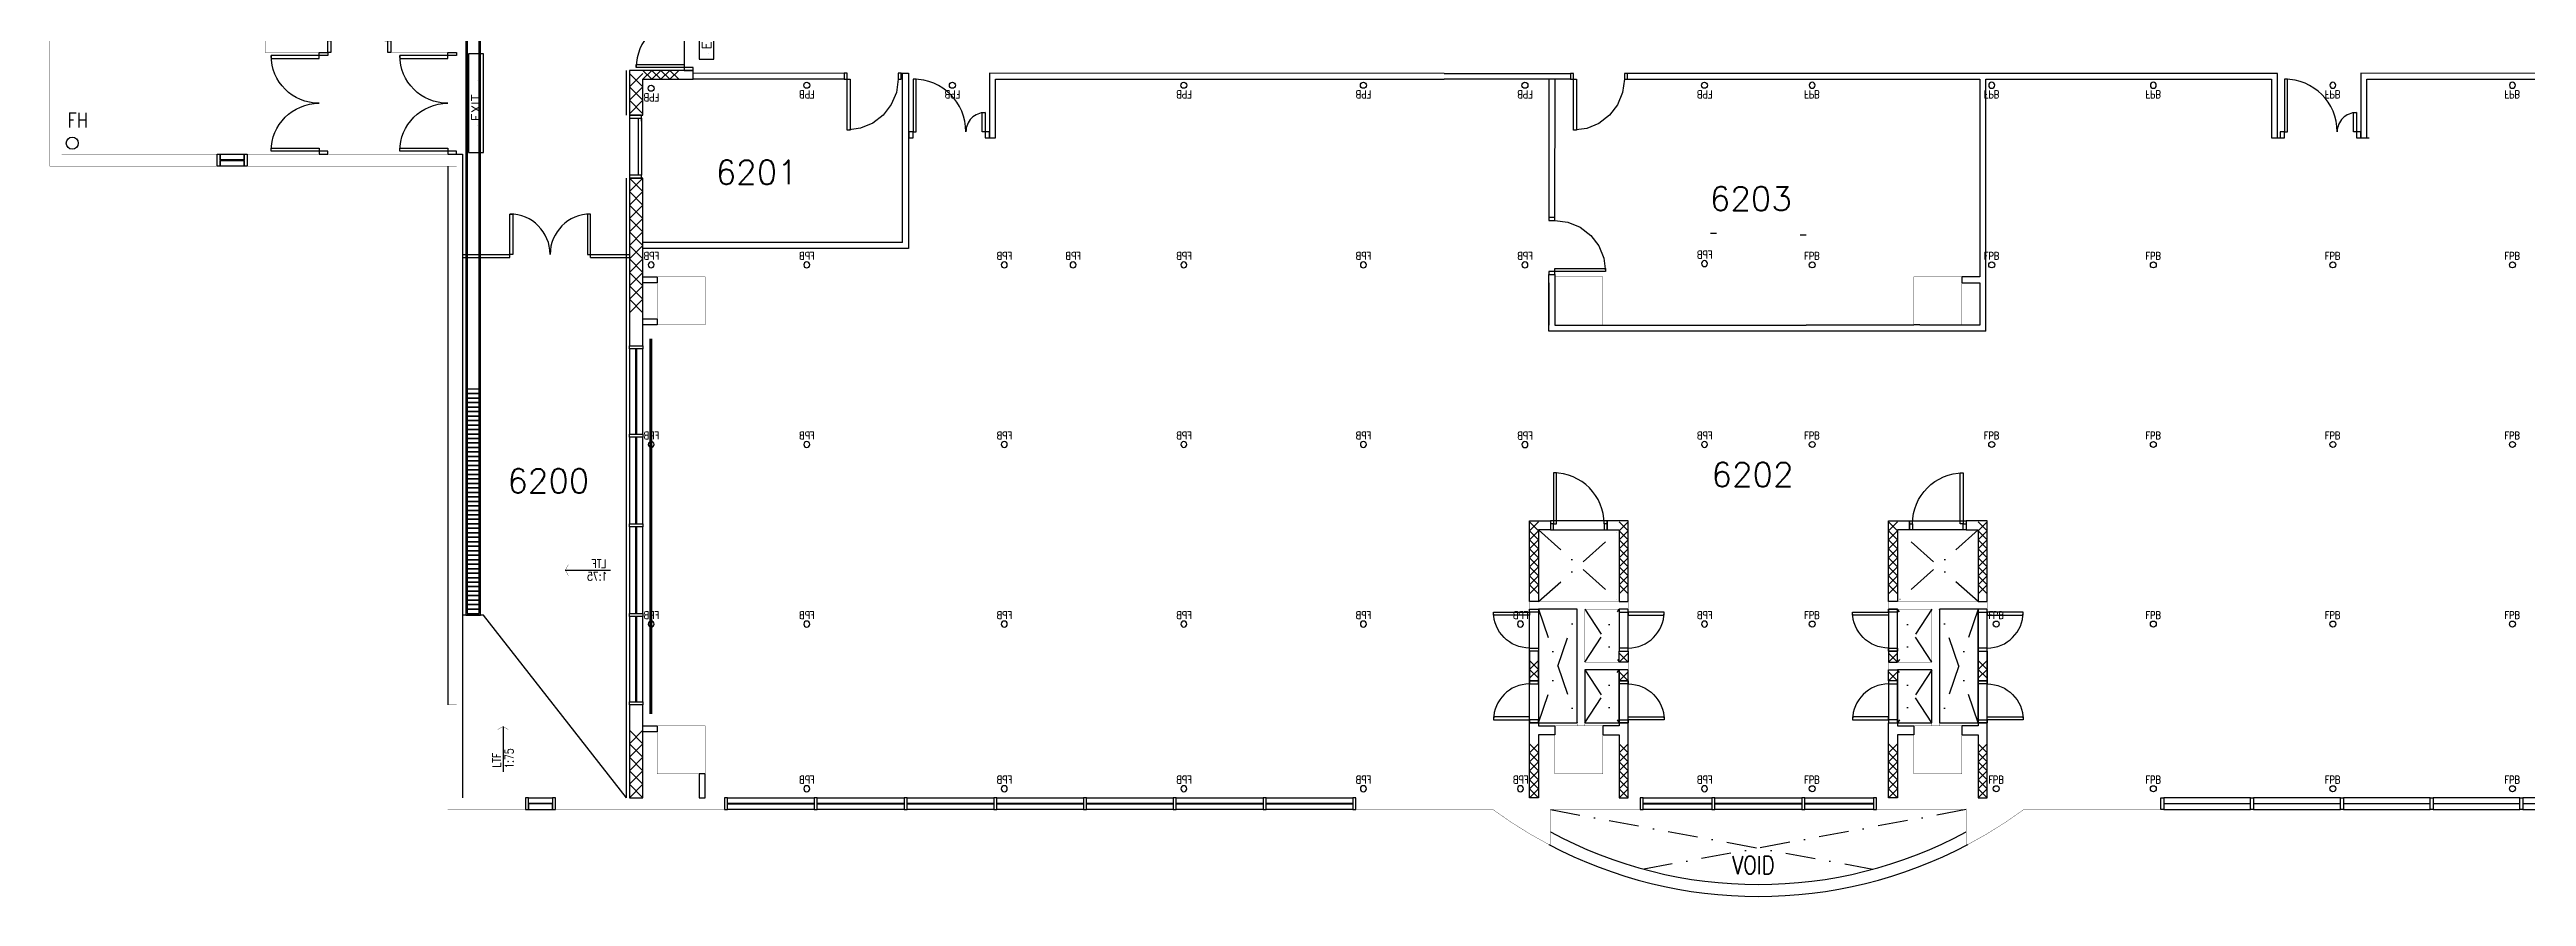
# Model space of a CAD drawing. Header units: millimetres. Extents: x -68474 to 336700, y -113450 to 53663.
# Drawn here: x 79448 to 120835, y -113450 to -99302 of the extents above; entities that cross this region are included whole.
import ezdxf

# ---------------------------------------------------------------- set-up
doc = ezdxf.new("R2010")
doc.units = ezdxf.units.MM
doc.header["$LTSCALE"] = 1000
doc.linetypes.add('s5147a$0$DASHDOT', pattern=[1, 0.5, -0.25, 0, -0.25])
doc.linetypes.add('s5147a$0$DOT', pattern=[0.25, 0, -0.25])
for name, color, linetype in [('S3148a$0$6', 7, 'Continuous'), ('s5147a$0$11', 7, 'Continuous'), ('s5147a$0$17', 12, 'Continuous'), ('s5147a$0$20', 7, 'Continuous'), ('s5147a$0$22', 7, 'Continuous'), ('s5147a$0$23', 7, 'Continuous'), ('s5147a$0$25', 7, 'Continuous'), ('s5147a$0$30', 7, 'Continuous'), ('s5147a$0$39', 7, 'Continuous'), ('s5147a$0$41', 7, 'Continuous'), ('s5147a$0$43', 7, 'Continuous'), ('s5147a$0$45', 7, 'Continuous'), ('s5147a$0$48', 7, 'Continuous'), ('s5147a$0$56', 7, 'Continuous'), ('s5147a$0$6', 7, 'Continuous'), ('s5147a$0$HT1', 1, 'Continuous'), ('s5147a$0$ROOM-NO', 4, 'Continuous'), ('s5147a$0$WALL', 3, 'Continuous')]:
    doc.layers.add(name, color=color, linetype=linetype)
doc.styles.add('s5147a$0$STANDARD', font='romans.shx', dxfattribs={"width": 0.75})

# ---------------------------------------------------------------- blocks, each defined once
blk = doc.blocks.new('s5147a$0$D1050A')
at = {"layer": 's5147a$0$30', "color": 4, "linetype": 'Continuous'}
blk.add_lwpolyline([(0.05, 0.2), (0.05, 1.15), (0.1, 1.15), (0.1, 0.2), (0, 0.2), (0, 0), (0.05, 0), (0.05, 0.2)], dxfattribs=at)
blk.add_lwpolyline([(1, 0), (1.05, 0), (1.05, 0.2), (1, 0.2)], close=True, dxfattribs=at)
blk.add_arc((0.05, 0.2), 0.95, 0, 90, dxfattribs=at)
blk = doc.blocks.new('s5147a$0$D1700B')
at = {"layer": 's5147a$0$30', "color": 4, "linetype": 'Continuous'}
for points in [[(0, 0), (0.05, 0), (0.05, 0.95), (0.1, 0.95), (0.1, 0.15), (0, 0.15), (0, 0)], [(1.7, 0), (1.65, 0), (1.65, 0.95), (1.6, 0.95), (1.6, 0.15), (1.7, 0.15), (1.7, 0)]]:
    blk.add_lwpolyline(points, dxfattribs=at)
for centre, start, end in [((0.05, 0.15), 0, 90), ((1.650003, 0.15), 90, 180)]:
    blk.add_arc(centre, 0.800001, start, end, dxfattribs=at)
blk = doc.blocks.new('s5147a$0$CHAT15')
at = {"layer": 's5147a$0$22', "color": 14, "linetype": 'Continuous'}
for points in [[(0, 0), (0.15, 0.15), (0.3, 0), (0.45, 0.15), (0.6, 0), (0.75, 0.15)], [(0, 0.15), (0.15, 0), (0.3, 0.15), (0.45, 0), (0.6, 0.15), (0.75, 0)]]:
    blk.add_lwpolyline(points, dxfattribs=at)
blk = doc.blocks.new('s5147a$0$LTF75')
at = {"layer": 's5147a$0$45', "color": 4, "linetype": 'Continuous'}
blk.add_line((0.7586, 0), (0, 0), dxfattribs=at)
at = {"layer": 's5147a$0$45', "color": 4, "linetype": 'Continuous', "const_width": 0.005}
blk.add_lwpolyline([(0.7059, 0.0912), (0.7586, 0), (0.7059, -0.0914)], dxfattribs=at)
at = {"layer": 's5147a$0$45', "color": 4, "linetype": 'Continuous', "style": 's5147a$0$STANDARD', "width": 0.800142}
for s, p in [('LTF', (0.0735, 0.036)), ('1:75', (0.0556, -0.1735))]:
    blk.add_text(s, height=0.1406, dxfattribs=at).set_placement(p)
blk = doc.blocks.new('s5147a$0$H600')
at = {"layer": 's5147a$0$22', "color": 14, "linetype": 'Continuous'}
for points in [[(0, 0), (0.15, 0.15), (0.3, 0), (0.45, 0.15), (0.6, 0)], [(0, 0.15), (0.15, 0), (0.3, 0.15), (0.45, 0), (0.6, 0.15)]]:
    blk.add_lwpolyline(points, dxfattribs=at)
blk = doc.blocks.new('s5147a$0$D1300')
at = {"layer": 's5147a$0$30', "color": 4, "linetype": 'Continuous'}
for points in [[(-0.15, 1.25), (-0.55, 1.25), (-0.55, 1.2), (-0.15, 1.2)], [(-0.15, 1.25), (0, 1.25), (0, 1.3), (-0.15, 1.3)], [(-0.15, 0.05), (-0.95, 0.05), (-0.95, 0.1), (-0.15, 0.1)], [(-0.15, 0), (0, 0), (0, 0.05), (-0.15, 0.05)]]:
    blk.add_lwpolyline(points, close=True, dxfattribs=at)
for centre, radius, start, end in [((-0.15, 1.250002), 0.400001, 180, 270), ((-0.15, 0.05), 0.800001, 90, 180)]:
    blk.add_arc(centre, radius, start, end, dxfattribs=at)
blk = doc.blocks.new('s5147a$0$LTF75U')
at = {"layer": 's5147a$0$45', "color": 4, "linetype": 'Continuous'}
blk.add_line((0, 0.7586), (0, 0), dxfattribs=at)
at = {"layer": 's5147a$0$45', "color": 4, "linetype": 'Continuous', "const_width": 0.005}
blk.add_lwpolyline([(-0.0912, 0.7059), (0, 0.7586), (0.0914, 0.7059)], dxfattribs=at)
at = {"layer": 's5147a$0$45', "color": 4, "linetype": 'Continuous', "style": 's5147a$0$STANDARD', "width": 0.800142}
for s, p in [('LTF', (-0.036, 0.0735)), ('1:75', (0.1735, 0.0556))]:
    blk.add_text(s, height=0.1406, rotation=90, dxfattribs=at).set_placement(p)
blk = doc.blocks.new('s5147a$0$D950A')
at = {"layer": 's5147a$0$41', "color": 8, "linetype": 'Continuous'}
for points in [[(0.05, 0.1), (0.1, 0.1), (0.1, 0.95), (0.05, 0.95)], [(0.05, 0.1), (0, 0.1), (0, 0), (0.05, 0)], [(0.95, 0.1), (0.9, 0.1), (0.9, 0), (0.95, 0)]]:
    blk.add_lwpolyline(points, close=True, dxfattribs=at)
blk.add_arc((0.05, 0.1), 0.85, 0, 90, dxfattribs=at)
blk = doc.blocks.new('s5147a$0$H900')
at = {"layer": 's5147a$0$22', "color": 14, "linetype": 'Continuous'}
for points in [[(0, 0), (0.15, 0.15), (0.3, 0), (0.45, 0.15), (0.6, 0), (0.75, 0.15), (0.9, 0)], [(0, 0.15), (0.15, 0), (0.3, 0.15), (0.45, 0), (0.6, 0.15), (0.75, 0), (0.9, 0.15)]]:
    blk.add_lwpolyline(points, dxfattribs=at)
blk = doc.blocks.new('s5147a$0$H1200')
at = {"layer": 's5147a$0$22', "color": 14, "linetype": 'Continuous'}
for points in [[(0, 0), (0.15, 0.15), (0.3, 0), (0.45, 0.15), (0.6, 0), (0.75, 0.15), (0.9, 0), (1.05, 0.15), (1.2, 0)], [(0, 0.15), (0.15, 0), (0.3, 0.15), (0.45, 0), (0.6, 0.15), (0.75, 0), (0.9, 0.15), (1.05, 0), (1.2, 0.15)]]:
    blk.add_lwpolyline(points, dxfattribs=at)
blk = doc.blocks.new('s5147a$0$D700B')
at = {"layer": 's5147a$0$30', "color": 14, "linetype": 'Continuous'}
for points in [[(0.05, 0.15), (0.1, 0.15), (0.1, 0.75), (0.05, 0.75)], [(0, 0), (0.05, 0), (0.05, 0.15), (0, 0.15)], [(0.65, 0), (0.7, 0), (0.7, 0.15), (0.65, 0.15)]]:
    blk.add_lwpolyline(points, close=True, dxfattribs=at)
blk.add_arc((0.05, 0.15), 0.6, 0, 90, dxfattribs=at)
blk = doc.blocks.new('s5147a$0$H300')
at = {"layer": 's5147a$0$22', "color": 1, "linetype": 'Continuous'}
for points in [[(0, 0), (0.15, 0.15), (0.3, 0)], [(0, 0.15), (0.15, 0), (0.3, 0.15)]]:
    blk.add_lwpolyline(points, dxfattribs=at)
blk = doc.blocks.new('s5147a$0$H150')
at = {"layer": 's5147a$0$22', "color": 1, "linetype": 'Continuous'}
for p, q in [((0, 0), (0.15, 0.15)), ((0, 0.15), (0.15, 0))]:
    blk.add_line(p, q, dxfattribs=at)
blk = doc.blocks.new('s5147a$0$FPB')
at = {"layer": 's5147a$0$45', "color": 15, "linetype": 'Continuous'}
blk.add_circle((0, 0), 0.05, dxfattribs=at)
at = {"layer": 's5147a$0$45', "color": 15, "linetype": 'Continuous', "style": 's5147a$0$STANDARD', "width": 0.8}
blk.add_text('FPB', height=0.125, dxfattribs=at).set_placement((-0.1323, 0.0875))
blk = doc.blocks.new('s5147a$0$EXIT1')
at = {"layer": 's5147a$0$39', "color": 1, "linetype": 'Continuous'}
blk.add_lwpolyline([(-0.4625, -0.25), (0.4625, -0.25), (0.4625, 0), (-0.4625, 0)], close=True, dxfattribs=at)
at = {"layer": 's5147a$0$39', "color": 1, "linetype": 's5147a$0$DOT'}
for centre in [(-0.375001, -0.125), (0.375001, -0.125)]:
    blk.add_circle(centre, 0.025, dxfattribs=at)
at = {"layer": 's5147a$0$39', "color": 1, "linetype": 'Continuous', "style": 's5147a$0$STANDARD', "width": 1.1}
blk.add_text('EXIT', height=0.15, dxfattribs=at).set_placement((-0.3001, -0.2))
blk = doc.blocks.new('s5147a$0$EXIT')
at = {"layer": 's5147a$0$39', "color": 1, "linetype": 'Continuous'}
blk.add_lwpolyline([(-0.825, -0.25), (0.825, -0.25), (0.825, 0), (-0.825, 0)], close=True, dxfattribs=at)
at = {"layer": 's5147a$0$39', "color": 1, "linetype": 's5147a$0$DOT'}
for centre in [(-0.375001, -0.125), (0.375001, -0.125)]:
    blk.add_circle(centre, 0.025, dxfattribs=at)
at = {"layer": 's5147a$0$39', "color": 1, "linetype": 'Continuous', "style": 's5147a$0$STANDARD', "width": 1.1}
blk.add_text('EXIT', height=0.15, dxfattribs=at).set_placement((-0.3001, -0.2))
blk = doc.blocks.new('s5147a$0$D27')
at = {"layer": 's5147a$0$41', "color": 14, "linetype": 'Continuous'}
blk.add_lwpolyline([(0.9, 0.1), (0.95, 0.1), (0.95, 0), (0.9, 0), (0.9, 0.1), (0.871, 0.32), (0.7861, 0.525), (0.651, 0.701), (0.475, 0.8361), (0.27, 0.921), (0.05, 0.95), (0.05, 0), (0, 0), (0, 0.1), (0.1, 0.1), (0.1, 0.95), (0.05, 0.95)], dxfattribs=at)
blk = doc.blocks.new('s5147a$0$D37')
at = {"layer": 's5147a$0$41', "color": 14, "linetype": 'Continuous'}
for points in [[(0.073, 0.1), (0.123, 0.1), (0.123, 0.98), (0.073, 0.98)], [(1.273, 0.1), (1.223, 0.1), (1.223, 0.42), (1.273, 0.42)], [(0, 0), (0.073, 0), (0.073, 0.1), (0, 0.1)], [(1.273, 0), (1.346, 0), (1.346, 0.1), (1.273, 0.1)]]:
    blk.add_lwpolyline(points, close=True, dxfattribs=at)
for centre, radius, start, end in [((0.073, 0.1), 0.880001, 0, 90), ((1.273002, 0.1), 0.320001, 90, 180)]:
    blk.add_arc(centre, radius, start, end, dxfattribs=at)

msp = doc.modelspace()

# ---------------------------------------------------------------- linework, layer by layer
at = {"layer": 'S3148a$0$6', "color": 14}
for p, q in [((92726.9, -99697.4), (90200, -99700)), ((93676.9, -99697.4), (93799.9, -99697.4)), ((102748, -99700), (104861.7, -99700)), ((104497.3, -104008.7), (104497.3, -103057.7)), ((104597.6, -103057.7), (104597.6, -103908.7))]:
    msp.add_line(p, q, dxfattribs=at)
at = {"layer": 's5147a$0$11', "color": 3, "linetype": 'Continuous', "const_width": 5}
for points in [[(83050, -95550), (83050, -99350), (84100, -99350), (84100, -99150)], [(82250, -101250), (82250, -101050), (79650, -101050), (79650, -96650), (79450, -96650), (79450, -101250), (82250, -101250)], [(85150, -97150), (85150, -99350), (86250, -99350), (86250, -99150)], [(82750, -101250), (86250, -101250), (86250, -101050), (82750, -101050), (82750, -101250)]]:
    msp.add_lwpolyline(points, dxfattribs=at)
at = {"layer": 's5147a$0$17', "color": 14, "linetype": 'Continuous'}
for p, q in [((90200, -99800), (90200, -99700)), ((95152.7, -99699.7), (95152.2, -100775.5)), ((102748, -99700), (95152.7, -99699.7)), ((116675, -99700), (105811.7, -99700)), ((116676.5, -100775.5), (116675, -99700)), ((118065.6, -99699.7), (118065, -100775.5)), ((92726.9, -99797.4), (90200, -99797.4)), ((95252.2, -100775.5), (95252.2, -99798.4)), ((95252.2, -99800), (96700, -99800)), ((96700, -99800), (102748, -99800)), ((104857.8, -99800), (102748, -99800)), ((104501.2, -99800), (104497.6, -102107.7)), ((104597.5, -99800), (104593.9, -102107.7)), ((105811.7, -99800), (111700, -99800)), ((111700, -99800), (111700, -103099.9)), ((111800.2, -104008.7), (111800.2, -99800)), ((111800.2, -99800), (116577, -99800)), ((116577, -99800), (116576.5, -100775.5)), ((118165, -100775.5), (118165, -99798.4)), ((95152.2, -100775.5), (95252.2, -100775.5)), ((116576.5, -100775.5), (116719, -100775.5)), ((118065, -100775.5), (118207.6, -100775.5)), ((107300, -102378), (107200, -102378)), ((108700, -102400), (108800, -102400)), ((104497.3, -103199.9), (104497.3, -103908.8)), ((111700, -103099.9), (111400, -103099.9)), ((111400, -103099.9), (111400, -103199.9)), ((111400, -103199.9), (111700, -103199.9)), ((111700, -103199.9), (111700, -103908.8)), ((111800.2, -104008.7), (104497.3, -104008.7)), ((104597.6, -103908.7), (108800, -103908.7)), ((110600, -103908.7), (108800, -103908.7)), ((110700, -103899.9), (110600, -103899.9)), ((111700, -103908.8), (110700, -103908.8))]:
    msp.add_line(p, q, dxfattribs=at)
msp.add_lwpolyline([(118165, -99800), (125800, -99800), (125800, -99700), (118065.6, -99699.7)], dxfattribs=at)
for points in [[(89362, -103100), (89600, -103100), (89600, -103200), (89362, -103200)], [(89362, -103800), (89600, -103800), (89600, -103900), (89362, -103900)], [(89362, -110600), (89600, -110600), (89600, -110700), (89362, -110700)], [(90400, -111400), (90300, -111400), (90300, -111800), (90400, -111800)]]:
    msp.add_lwpolyline(points, close=True, dxfattribs=at)
at = {"layer": 's5147a$0$20', "color": 14, "linetype": 's5147a$0$DASHDOT'}
for p, q in [((104324.8, -107325), (105675.2, -108525)), ((104325.2, -108525), (105675.2, -107325)), ((111675.2, -107325), (110324.8, -108525)), ((111674.8, -108525), (110324.8, -107325)), ((104325.2, -108650), (104975, -110550)), ((104325.4, -110550), (104975.2, -108650)), ((105100.1, -109537.5), (105675.2, -108650)), ((105100.2, -108650), (105675, -109537.5)), ((110899.9, -109537.5), (110324.8, -108650)), ((110899.8, -108650), (110325, -109537.5)), ((111674.8, -110550), (111024.8, -108650)), ((111674.8, -108650), (111025, -110550)), ((105100, -110550), (105675, -109662.5)), ((105100.1, -109662.5), (105675, -110550)), ((110899.9, -109662.5), (110325, -110550)), ((110899.9, -110550), (110325, -109662.5))]:
    msp.add_line(p, q, dxfattribs=at)
at = {"layer": 's5147a$0$20', "color": 14, "linetype": 'Continuous'}
msp.add_line((89137, -110250), (89137, -111800), dxfattribs=at)
for points in [[(89137, -100400), (89362, -100400), (89362, -99800), (90200, -99800), (90200, -99650), (89362, -99650), (89137, -99650)], [(104525.2, -107175), (104525.2, -107325), (104325.2, -107325), (104325.2, -108525), (104175.2, -108525), (104175.4, -107175)], [(105475.2, -107175), (105475.2, -107325), (105675.2, -107325), (105675.2, -108525), (105825.2, -108525), (105825, -107175)], [(110524.8, -107175), (110524.8, -107325), (110324.8, -107325), (110324.8, -108525), (110174.8, -108525), (110175, -107175)], [(111474.8, -107175), (111474.8, -107325), (111674.8, -107325), (111674.8, -108525), (111824.8, -108525), (111824.6, -107175)], [(104175.2, -109850), (104325.4, -109850), (104325.4, -109350), (104175.2, -109350)], [(105825, -109662.5), (105675, -109662.5), (105675, -109850), (105825, -109850)], [(105825, -109537.5), (105675.2, -109537.5), (105675.2, -109350), (105825, -109350)], [(110175, -109537.5), (110324.8, -109537.5), (110324.8, -109350), (110175, -109350)], [(110175, -109662.5), (110325, -109662.5), (110325, -109850), (110175, -109850)], [(111824.8, -109850), (111674.8, -109850), (111674.8, -109350), (111824.8, -109350)], [(104325.4, -111800), (104175.4, -111800), (104175.4, -110550), (104325.4, -110550), (104325.4, -110600), (104600.4, -110600), (104600.4, -110750), (104325.4, -110750)], [(105675, -111800), (105825, -111800), (105825, -110550), (105675, -110550), (105675, -110600), (105400, -110600), (105400, -110750), (105675, -110750)], [(110325, -111800), (110175, -111800), (110175, -110550), (110325, -110550), (110325, -110600), (110600, -110600), (110600, -110750), (110325, -110750)], [(111674.6, -111800), (111824.6, -111800), (111824.8, -110550), (111674.8, -110550), (111674.6, -110600), (111399.6, -110600), (111399.6, -110750), (111674.6, -110750)]]:
    msp.add_lwpolyline(points, close=True, dxfattribs=at)
for points in [[(89362, -104250), (89362, -101450), (89137, -101450), (89137, -104250), (89362, -104250)], [(89137, -111800), (89362, -111800), (89362, -110250), (89137, -110250)]]:
    msp.add_lwpolyline(points, dxfattribs=at)
at = {"layer": 's5147a$0$20', "color": 14, "linetype": 'Continuous', "const_width": 5}
for points in [[(104175.2, -108525), (105825.2, -108525), (105825.2, -108650), (105100.2, -108650), (105100.1, -109537.5), (105825, -109537.5), (105825, -109662.5), (105100.1, -109662.5), (105100, -110600), (104975, -110600), (104975.2, -108650), (104175.2, -108650)], [(111824.8, -108525), (110174.8, -108525), (110174.8, -108650), (110899.8, -108650), (110899.9, -109537.5), (110175, -109537.5), (110175, -109662.5), (110899.9, -109662.5), (110900, -110600), (111025, -110600), (111024.8, -108650), (111824.8, -108650)]]:
    msp.add_lwpolyline(points, close=True, dxfattribs=at)
at = {"layer": 's5147a$0$20', "color": 2, "linetype": 'Continuous'}
for points in [[(104975.2, -108650), (104325.4, -108650), (104325.4, -110550), (104975.2, -110550)], [(111674.8, -108650), (111025, -108650), (111025, -110550), (111674.8, -110550)], [(105675, -109662.5), (105100.1, -109662.5), (105100.1, -110550), (105675, -110550)], [(110899.9, -109662.5), (110325, -109662.5), (110325, -110550), (110899.9, -110550)]]:
    msp.add_lwpolyline(points, close=True, dxfattribs=at)
at = {"layer": 's5147a$0$20', "color": 3, "linetype": 'Continuous', "const_width": 5}
for points in [[(87400, -111800), (87400, -112000), (86100, -112000), (86100, -110250), (86250, -110250), (86250, -111800)], [(87900, -112000), (90725.1, -112000), (90725.1, -111800), (87900, -111800)]]:
    msp.add_lwpolyline(points, close=True, dxfattribs=at)
for points in [[(104525, -112596.6), (104525, -112000), (106025.1, -112000), (106025.1, -111800), (101275.1, -111800), (101275, -112000), (103567.2, -112000)], [(111475, -112596.6), (111475, -112000), (109975.1, -112000), (109975.1, -111800), (114725, -111800), (114725, -112000), (112432.8, -112000)]]:
    msp.add_lwpolyline(points, dxfattribs=at)
for points in [[(103567.2, -112000, 0.037667), (104525, -112596.6, 0.037667)], [(111475, -112596.6, 0.037667), (112432.8, -112000, 0.037667)]]:
    msp.add_lwpolyline(points, format="xyb", dxfattribs=at)
at = {"layer": 's5147a$0$22', "color": 14, "linetype": 'Continuous'}
for points in [[(89362, -99700), (89137, -99925), (89362, -100150), (89137, -100375)], [(89137, -99700), (89362, -99925), (89137, -100150), (89362, -100375)]]:
    msp.add_lwpolyline(points, dxfattribs=at)
at = {"layer": 's5147a$0$23', "color": 2, "linetype": 'Continuous'}
msp.add_line((86100, -101250), (86100, -110250), dxfattribs=at)
at = {"layer": 's5147a$0$23', "color": 2, "linetype": 's5147a$0$DASHDOT'}
for p, q in [((104525, -112000), (109913.6, -112994.9)), ((111475, -112000), (106086.5, -112994.9))]:
    msp.add_line(p, q, dxfattribs=at)
at = {"layer": 's5147a$0$23', "color": 10, "linetype": 'Continuous'}
for points in [[(82250, -101050), (82300, -101050), (82300, -101250), (82250, -101250)], [(82300, -101050), (82700, -101050), (82700, -101145), (82300, -101145)], [(82300, -101155), (82700, -101155), (82700, -101250), (82300, -101250)], [(82700, -101050), (82750, -101050), (82750, -101250), (82700, -101250)], [(89362, -104300), (89137, -104300), (89137, -104250), (89362, -104250)], [(89243.8, -104300), (89137, -104300), (89137, -105725), (89243.8, -105725)], [(89362, -104300), (89255.1, -104300), (89255.1, -105725), (89362, -105725)], [(89362, -105775), (89137, -105775), (89137, -105725), (89362, -105725)], [(89243.8, -105775), (89137, -105775), (89137, -107225), (89243.8, -107225)], [(89362, -105775), (89255.1, -105775), (89255.1, -107225), (89362, -107225)], [(89362, -107275), (89137, -107275), (89137, -107225), (89362, -107225)], [(89243.8, -107275), (89137, -107275), (89137, -108725), (89243.8, -108725)], [(89362, -107275), (89255.1, -107275), (89255.1, -108725), (89362, -108725)], [(89362, -108775), (89137, -108775), (89137, -108725), (89362, -108725)], [(89243.8, -108775), (89137, -108775), (89137, -110200), (89243.8, -110200)], [(89362, -108775), (89255.1, -108775), (89255.1, -110200), (89362, -110200)], [(89362, -110250), (89137, -110250), (89137, -110200), (89362, -110200)], [(87450.5, -111800), (87400, -111800), (87400, -112000), (87450.5, -112000)], [(87450.5, -111800), (87850, -111800), (87850, -111895), (87450.5, -111895)], [(87450.5, -112000), (87850, -112000), (87850, -111905), (87450.5, -111905)], [(87900, -111800), (87850, -111800), (87850, -112000), (87900, -112000)], [(90725.1, -112000), (90775, -112000), (90775, -111800), (90725.1, -111800)], [(90775, -111800), (92225, -111800), (92225, -111895), (90775, -111895)], [(90775, -111905), (92225, -111905), (92225, -112000), (90775, -112000)], [(92225, -112000), (92275, -112000), (92275, -111800), (92225, -111800)], [(92275, -111905), (93724.9, -111905), (93724.9, -112000), (92275, -112000)], [(92275.1, -111800), (93725, -111800), (93725, -111895), (92275.1, -111895)], [(93725, -112000), (93775, -112000), (93775, -111800), (93725, -111800)], [(93775, -111800), (95225, -111800), (95225, -111895), (93775, -111895)], [(93775, -111905), (95224.9, -111905), (95224.9, -112000), (93775, -112000)], [(95224.9, -112000), (95275, -112000), (95275, -111800), (95224.9, -111800)], [(95275, -111800), (96724.9, -111800), (96724.9, -111895), (95275, -111895)], [(95275, -111905), (96724.9, -111905), (96724.9, -112000), (95275, -112000)], [(96724.9, -112000), (96775, -112000), (96775, -111800), (96724.9, -111800)], [(96775, -111905), (98224.9, -111905), (98224.9, -112000), (96775, -112000)], [(96775.1, -111800), (98225, -111800), (98225, -111895), (96775.1, -111895)], [(98224.9, -112000), (98275, -112000), (98275, -111800), (98224.9, -111800)], [(98275, -111800), (99724.9, -111800), (99724.9, -111895), (98275, -111895)], [(98275, -111905), (99724.9, -111905), (99724.9, -112000), (98275, -112000)], [(99724.9, -112000), (99775, -112000), (99775, -111800), (99724.9, -111800)], [(99775, -111800), (101225, -111800), (101225, -111895), (99775, -111895)], [(99775, -111905), (101225, -111905), (101225, -112000), (99775, -112000)], [(101225, -112000), (101275, -112000), (101275, -111800), (101225, -111800)], [(106025.1, -112000), (106075.1, -112000), (106075.1, -111800), (106025.1, -111800)], [(106075.1, -111800), (107225, -111800), (107225, -111895), (106075.1, -111895)], [(106075.1, -111905), (107225, -111905), (107225, -112000), (106075.1, -112000)], [(107225, -112000), (107275, -112000), (107275, -111800), (107225, -111800)], [(107275, -111905), (108724.9, -111905), (108724.9, -112000), (107275, -112000)], [(107275.1, -111800), (108725, -111800), (108725, -111895), (107275.1, -111895)], [(108725, -112000), (108775, -112000), (108775, -111800), (108725, -111800)], [(108775, -111800), (109925.1, -111800), (109925.1, -111895), (108775, -111895)], [(108775, -111905), (109925.1, -111905), (109925.1, -112000), (108775, -112000)], [(109925.1, -112000), (109975.1, -112000), (109975.1, -111800), (109925.1, -111800)], [(114775.1, -112000), (114725, -112000), (114725, -111800), (114775.1, -111800)], [(116225.2, -111800), (114775.1, -111800), (114775.1, -111895), (116225.2, -111895)], [(116225.2, -111905), (114775.1, -111905), (114775.1, -112000), (116225.2, -112000)], [(116275.2, -112000), (116225.2, -112000), (116225.2, -111800), (116275.2, -111800)], [(117725.1, -111800), (116275.2, -111800), (116275.2, -111895), (117725.1, -111895)], [(117725.1, -111905), (116275.2, -111905), (116275.2, -112000), (117725.1, -112000)], [(117775.2, -112000), (117725.2, -112000), (117725.2, -111800), (117775.2, -111800)], [(119225.1, -111800), (117775.2, -111800), (117775.2, -111895), (119225.1, -111895)], [(119225.1, -111905), (117775.2, -111905), (117775.2, -112000), (119225.1, -112000)], [(119275.3, -112000), (119225.2, -112000), (119225.2, -111800), (119275.3, -111800)], [(120725.1, -111800), (119275.2, -111800), (119275.2, -111895), (120725.1, -111895)], [(120725.2, -111905), (119275.3, -111905), (119275.3, -112000), (120725.2, -112000)], [(120775.2, -112000), (120725.2, -112000), (120725.2, -111800), (120775.2, -111800)], [(122225.1, -111800), (120775.2, -111800), (120775.2, -111895), (122225.1, -111895)], [(122225.1, -111905), (120775.2, -111905), (120775.2, -112000), (122225.1, -112000)]]:
    msp.add_lwpolyline(points, close=True, dxfattribs=at)
at = {"layer": 's5147a$0$23', "color": 2, "linetype": 'Continuous'}
msp.add_lwpolyline([(86250, -101050), (86350, -101050), (86350.2, -111800)], dxfattribs=at)
for centre, radius, start, end in [((108000, -105950.2), 7300, 241.57374, 298.42626), ((108000.1, -105950), 7500, 242.181, 297.81727)]:
    msp.add_arc(centre, radius, start, end, dxfattribs=at)
at = {"layer": 's5147a$0$25', "color": 4, "linetype": 'Continuous'}
for p, q in [((89087, -100400), (89087, -99650)), ((89087, -111800), (89087, -101450))]:
    msp.add_line(p, q, dxfattribs=at)
at = {"layer": 's5147a$0$25', "color": 14, "linetype": 'Continuous'}
for points in [[(104525.2, -107325), (105475.2, -107325), (105475.2, -107175), (104525.2, -107175)], [(111474.8, -107325), (110524.8, -107325), (110524.8, -107175), (111474.8, -107175)], [(104175.4, -108650), (104325.4, -108650), (104325.4, -110550), (104175.4, -110550)], [(105675.2, -109350), (105825.2, -109350), (105825.2, -108650), (105675.2, -108650)], [(110324.8, -108650), (110174.8, -108650), (110174.8, -109350), (110324.8, -109350)], [(111824.8, -108650), (111674.8, -108650), (111674.8, -110550), (111824.8, -110550)], [(105675, -110550), (105825, -110550), (105825, -109850), (105675, -109850)], [(110325, -109850), (110175, -109850), (110175, -110550), (110325, -110550)]]:
    msp.add_lwpolyline(points, close=True, dxfattribs=at)
at = {"layer": 's5147a$0$43', "color": 1}
for p, q in [((89337, -100400), (89137, -100400)), ((89137, -100400), (89137, -100450)), ((89137, -100450), (89337, -100450)), ((89137, -100450), (89137, -101400)), ((89287, -101400), (89287, -100450)), ((89337, -100500), (89337, -100400)), ((89337, -100450), (89337, -101400)), ((89337, -101400), (89137, -101400)), ((89137, -101400), (89137, -101450)), ((89137, -101450), (89337, -101450)), ((89337, -101400), (89287, -101400)), ((89337, -101450), (89337, -101400))]:
    msp.add_line(p, q, dxfattribs=at)
at = {"layer": 's5147a$0$45', "color": 4, "linetype": 'Continuous'}
msp.add_line((90050, -98400), (90050, -99600), dxfattribs=at)
at = {"layer": 's5147a$0$45', "color": 14, "linetype": 'Continuous'}
for points in [[(86400.8, -108749.8), (86650.4, -108749.8), (86650.8, -51312), (86400.8, -51312)], [(86425.8, -108724.8), (86625.4, -108724.8), (86625.8, -51337), (86425.8, -51337)], [(86425.6, -105050), (86625.6, -105050), (86625.6, -104975), (86425.6, -104975)], [(86425.6, -105125), (86625.6, -105125), (86625.6, -105050), (86425.6, -105050)], [(86425.6, -105200), (86625.6, -105200), (86625.6, -105125), (86425.6, -105125)], [(86425.6, -105275), (86625.6, -105275), (86625.6, -105200), (86425.6, -105200)], [(86425.6, -105350), (86625.6, -105350), (86625.6, -105275), (86425.6, -105275)], [(86425.6, -105425), (86625.6, -105425), (86625.6, -105350), (86425.6, -105350)], [(86425.6, -105500), (86625.6, -105500), (86625.6, -105425), (86425.6, -105425)], [(86425.6, -105575), (86625.6, -105575), (86625.6, -105500), (86425.6, -105500)], [(86425.6, -105650), (86625.6, -105650), (86625.6, -105575), (86425.6, -105575)], [(86425.6, -105725), (86625.6, -105725), (86625.6, -105650), (86425.6, -105650)], [(86425.6, -105800), (86625.6, -105800), (86625.6, -105725), (86425.6, -105725)], [(86425.6, -105875), (86625.6, -105875), (86625.6, -105800), (86425.6, -105800)], [(86425.6, -105950), (86625.6, -105950), (86625.6, -105875), (86425.6, -105875)], [(86425.6, -106025), (86625.6, -106025), (86625.6, -105950), (86425.6, -105950)], [(86425.6, -106100), (86625.6, -106100), (86625.6, -106025), (86425.6, -106025)], [(86425.6, -106175), (86625.6, -106175), (86625.6, -106100), (86425.6, -106100)], [(86425.6, -106250), (86625.6, -106250), (86625.6, -106175), (86425.6, -106175)], [(86425.6, -106325), (86625.6, -106325), (86625.6, -106250), (86425.6, -106250)], [(86425.6, -106400), (86625.6, -106400), (86625.6, -106325), (86425.6, -106325)], [(86425.6, -106475), (86625.6, -106475), (86625.6, -106400), (86425.6, -106400)], [(86425.6, -106550), (86625.6, -106550), (86625.6, -106475), (86425.6, -106475)], [(86425.6, -106625), (86625.6, -106625), (86625.6, -106550), (86425.6, -106550)], [(86425.6, -106700), (86625.6, -106700), (86625.6, -106625), (86425.6, -106625)], [(86425.6, -106775), (86625.6, -106775), (86625.6, -106700), (86425.6, -106700)], [(86425.6, -106850), (86625.6, -106850), (86625.6, -106775), (86425.6, -106775)], [(86425.6, -106925), (86625.6, -106925), (86625.6, -106850), (86425.6, -106850)], [(86425.6, -107000), (86625.6, -107000), (86625.6, -106925), (86425.6, -106925)], [(86425.6, -107075), (86625.6, -107075), (86625.6, -107000), (86425.6, -107000)], [(86425.6, -107150), (86625.6, -107150), (86625.6, -107075), (86425.6, -107075)], [(86425.6, -107225), (86625.6, -107225), (86625.6, -107150), (86425.6, -107150)], [(86425.6, -107300), (86625.6, -107300), (86625.6, -107225), (86425.6, -107225)], [(86425.6, -107375), (86625.6, -107375), (86625.6, -107300), (86425.6, -107300)], [(86425.6, -107450), (86625.6, -107450), (86625.6, -107375), (86425.6, -107375)], [(86425.6, -107525), (86625.6, -107525), (86625.6, -107450), (86425.6, -107450)], [(86425.6, -107600), (86625.6, -107600), (86625.6, -107525), (86425.6, -107525)], [(86425.6, -107675), (86625.6, -107675), (86625.6, -107600), (86425.6, -107600)], [(86425.6, -107750), (86625.6, -107750), (86625.6, -107675), (86425.6, -107675)], [(86425.6, -107825), (86625.6, -107825), (86625.6, -107750), (86425.6, -107750)], [(86425.6, -107900), (86625.6, -107900), (86625.6, -107825), (86425.6, -107825)], [(86425.6, -107975), (86625.6, -107975), (86625.6, -107900), (86425.6, -107900)], [(86425.6, -108050), (86625.6, -108050), (86625.6, -107975), (86425.6, -107975)], [(86425.6, -108125), (86625.6, -108125), (86625.6, -108050), (86425.6, -108050)], [(86425.6, -108200), (86625.6, -108200), (86625.6, -108125), (86425.6, -108125)], [(86425.6, -108275), (86625.6, -108275), (86625.6, -108200), (86425.6, -108200)], [(86425.6, -108350), (86625.6, -108350), (86625.6, -108275), (86425.6, -108275)], [(86425.6, -108425), (86625.6, -108425), (86625.6, -108350), (86425.6, -108350)], [(86425.6, -108500), (86625.6, -108500), (86625.6, -108425), (86425.6, -108425)], [(86425.6, -108575), (86625.6, -108575), (86625.6, -108500), (86425.6, -108500)], [(86425.6, -108650), (86625.6, -108650), (86625.6, -108575), (86425.6, -108575)], [(86425.6, -108725), (86625.6, -108725), (86625.6, -108650), (86425.6, -108650)]]:
    msp.add_lwpolyline(points, close=True, dxfattribs=at)
at = {"layer": 's5147a$0$45', "color": 4, "linetype": 'Continuous'}
msp.add_lwpolyline([(89087, -111800), (86700.4, -108749.8), (86350.4, -108749.8)], dxfattribs=at)
at = {"layer": 's5147a$0$56', "color": 1, "linetype": 'Continuous'}
msp.add_circle((79827.3, -100866.5), 100, dxfattribs=at)
at = {"layer": 's5147a$0$6', "color": 3, "linetype": 'Continuous', "const_width": 5}
for points in [[(89600, -103900), (90400, -103900), (90400, -103100), (89600, -103100)], [(104600, -103900), (105400, -103900), (105400, -103100), (104600, -103100)], [(110600, -103900), (111400, -103900), (111400, -103100), (110600, -103100)], [(89600, -111400), (90400, -111400), (90400, -110600), (89600, -110600)]]:
    msp.add_lwpolyline(points, close=True, dxfattribs=at)
at = {"layer": 's5147a$0$6', "color": 14, "linetype": 'Continuous', "const_width": 5}
for points in [[(104600, -111400), (105400, -111400), (105400, -110600), (104600, -110600)], [(111400, -111400), (110600, -111400), (110600, -110600), (111400, -110600)]]:
    msp.add_lwpolyline(points, close=True, dxfattribs=at)
at = {"layer": 's5147a$0$HT1', "linetype": 's5147a$0$DASHDOT', "const_width": 50}
msp.add_lwpolyline([(89493, -104129.7), (89493, -110404.8)], dxfattribs=at)
at = {"layer": 's5147a$0$WALL'}
for p, q in [((93700, -102525), (93700, -99697.4)), ((93800, -99697.4), (93800, -102625)), ((93700, -102525), (89362, -102525)), ((93800, -102625), (89362, -102625)), ((86350, -102724.9), (87137.3, -102725)), ((86350, -102774.9), (87137.3, -102775)), ((87137.3, -102775), (87137.3, -102725)), ((88487.3, -102775.2), (88487.3, -102725.2)), ((88487.3, -102725.2), (89137.3, -102725.3)), ((88487.3, -102775.2), (89137.3, -102775.3))]:
    msp.add_line(p, q, dxfattribs=at)
for points in [[(87137.3, -102725), (87137.3, -102050), (87187.3, -102050), (87187.3, -102725)], [(88487.3, -102725), (88487.3, -102050), (88437.3, -102050), (88437.3, -102725)]]:
    msp.add_lwpolyline(points, close=True, dxfattribs=at)
for centre, start, end in [((87137.3, -102725), 0, 90), ((88487.3, -102725), 90, 180)]:
    msp.add_arc(centre, 675, start, end, dxfattribs=at)

# ---------------------------------------------------------------- block references
at = {"zscale": 1000}
for name, p, xscale, yscale, rotation in [('s5147a$0$EXIT1', (90300, -99000), 999.9979999999999, 999.9979999999999, 90), ('s5147a$0$EXIT', (86450, -100200), 999.9979999999999, 999.9979999999999, 90), ('s5147a$0$FPB', (89499.5, -99950), 999.9979999999999, 999.9979999999999, 180), ('s5147a$0$FPB', (92100, -99900), 999.9979999999999, 999.9979999999999, 180), ('s5147a$0$FPB', (92100, -99900), 999.9980000000069, 999.9980000000069, 180), ('s5147a$0$FPB', (94532.6, -99900), 999.9980000000069, 999.9980000000069, 180), ('s5147a$0$FPB', (98400, -99900), 999.9979999999999, 999.9979999999999, 180), ('s5147a$0$FPB', (101400, -99900), 999.9979999999999, 999.9979999999999, 180), ('s5147a$0$FPB', (104100, -99900), 999.9979999999999, 999.9979999999999, 180), ('s5147a$0$FPB', (107100, -99900), 999.9979999999999, 999.9979999999999, 180), ('s5147a$0$CHAT15', (89137, -101450), 1499.997, 1499.997, 270), ('s5147a$0$CHAT15', (89137, -102575), 1499.997, 1499.997, 270), ('s5147a$0$FPB', (89499.5, -102900), 999.9979999999999, -999.9979999999999, 180), ('s5147a$0$FPB', (92100, -102900), 999.9979999999999, -999.9979999999999, 180), ('s5147a$0$FPB', (95400, -102900), 999.9979999999999, -999.9979999999999, 180), ('s5147a$0$FPB', (96550, -102900), 999.9979999999999, -999.9979999999999, 180), ('s5147a$0$FPB', (98400, -102900), 999.9979999999999, -999.9979999999999, 180), ('s5147a$0$FPB', (101400, -102900), 999.9979999999999, -999.9979999999999, 180), ('s5147a$0$FPB', (104100, -102900), 999.9979999999999, -999.9979999999999, 180), ('s5147a$0$FPB', (107100, -102878), 999.9979999999999, -999.9979999999999, 180), ('s5147a$0$FPB', (89499.5, -105900), 999.9979999999999, -999.9979999999999, 180), ('s5147a$0$FPB', (92100, -105900), 999.9979999999999, -999.9979999999999, 180), ('s5147a$0$FPB', (95400, -105900), 999.9979999999999, -999.9979999999999, 180), ('s5147a$0$FPB', (98400, -105900), 999.9979999999999, -999.9979999999999, 180), ('s5147a$0$FPB', (101400, -105900), 999.9979999999999, -999.9979999999999, 180), ('s5147a$0$FPB', (104100, -105902), 999.9979999999999, -999.9979999999999, 180), ('s5147a$0$FPB', (107100, -105900), 999.9979999999999, -999.9979999999999, 180), ('s5147a$0$H1200', (104175.4, -108393.8), 999.9979999999999, -999.9979999999999, 90), ('s5147a$0$H1200', (105825, -108393.8), 999.9979999999999, 999.9979999999999, 90), ('s5147a$0$H1200', (110175, -108393.8), 999.9979999999999, -999.9979999999999, 90), ('s5147a$0$H1200', (111824.6, -108393.8), 999.9979999999999, 999.9979999999999, 90), ('s5147a$0$LTF75', (88823.3, -107998.9), 999.9979999999999, -999.9979999999999, 180), ('s5147a$0$FPB', (89499.5, -108900), 999.9979999999999, -999.9979999999999, 180), ('s5147a$0$FPB', (92100, -108900), 999.9979999999999, -999.9979999999999, 180), ('s5147a$0$FPB', (95400, -108900), 999.9979999999999, -999.9979999999999, 180), ('s5147a$0$FPB', (98400, -108900), 999.9979999999999, -999.9979999999999, 180), ('s5147a$0$FPB', (101400, -108900), 999.9979999999999, -999.9979999999999, 180), ('s5147a$0$FPB', (104025, -108900), 999.9979999999999, -999.9979999999999, 180), ('s5147a$0$FPB', (107100, -108900), 999.9979999999999, -999.9979999999999, 180), ('s5147a$0$H300', (104325.4, -109806.2), 999.9979999999999, 999.9979999999999, 90), ('s5147a$0$H150', (105825, -109537.5), 999.9979999999999, 999.9979999999999, 90), ('s5147a$0$H150', (110324.8, -109537.5), 999.9979999999999, 999.9979999999999, 90), ('s5147a$0$H300', (111824.6, -109806.2), 999.9979999999999, 999.9979999999999, 90), ('s5147a$0$H150', (105825, -109850), 999.9979999999999, 999.9979999999999, 90), ('s5147a$0$H150', (110325, -109850), 999.9979999999999, 999.9979999999999, 90), ('s5147a$0$CHAT15', (89362, -111800), 1499.997, 1499.997, 90), ('s5147a$0$H900', (104325, -111800), 999.9979999999999, 999.9979999999999, 90), ('s5147a$0$H900', (105825, -111800), 999.9979999999999, 999.9979999999999, 90), ('s5147a$0$H900', (110175, -111800), 999.9979999999999, -999.9979999999999, 90), ('s5147a$0$H900', (111675, -111800), 999.9979999999999, -999.9979999999999, 90), ('s5147a$0$FPB', (92100, -111650), 999.9979999999999, -999.9979999999999, 180), ('s5147a$0$FPB', (95400, -111650), 999.9979999999999, -999.9979999999999, 180), ('s5147a$0$FPB', (98400, -111650), 999.9979999999999, -999.9979999999999, 180), ('s5147a$0$FPB', (101400, -111650), 999.9979999999999, -999.9979999999999, 180), ('s5147a$0$FPB', (104025, -111650), 999.9979999999999, -999.9979999999999, 180), ('s5147a$0$FPB', (107100, -111650), 999.9979999999999, -999.9979999999999, 180)]:
    msp.add_blockref(name, p, dxfattribs=dict(at, xscale=xscale, yscale=yscale, rotation=rotation))
at = {"xscale": 999.9979999999999, "zscale": 1000}
for name, p, yscale in [('s5147a$0$H600', (89362, -99800), 999.9979999999999), ('s5147a$0$FPB', (108900, -99900), -999.9979999999999), ('s5147a$0$FPB', (111900, -99900), -999.9979999999999), ('s5147a$0$FPB', (114600, -99900), -999.9979999999999), ('s5147a$0$FPB', (117600, -99900), -999.9979999999999), ('s5147a$0$FPB', (120600, -99900), -999.9979999999999), ('s5147a$0$FPB', (108900, -102900), 999.9979999999999), ('s5147a$0$FPB', (111900, -102900), 999.9979999999999), ('s5147a$0$FPB', (114600, -102900), 999.9979999999999), ('s5147a$0$FPB', (117600, -102900), 999.9979999999999), ('s5147a$0$FPB', (120600, -102900), 999.9979999999999), ('s5147a$0$FPB', (108900, -105900), 999.9979999999999), ('s5147a$0$FPB', (111900, -105900), 999.9979999999999), ('s5147a$0$FPB', (114600, -105900), 999.9979999999999), ('s5147a$0$FPB', (117600, -105900), 999.9979999999999), ('s5147a$0$FPB', (120600, -105900), 999.9979999999999), ('s5147a$0$FPB', (108900, -108900), 999.9979999999999), ('s5147a$0$FPB', (111975, -108900), 999.9979999999999), ('s5147a$0$FPB', (114600, -108900), 999.9979999999999), ('s5147a$0$FPB', (117600, -108900), 999.9979999999999), ('s5147a$0$FPB', (120600, -108900), 999.9979999999999), ('s5147a$0$LTF75U', (87024.7, -111369.9), 999.9979999999999), ('s5147a$0$FPB', (108900, -111650), 999.9979999999999), ('s5147a$0$FPB', (111975, -111650), 999.9979999999999), ('s5147a$0$FPB', (114600, -111650), 999.9979999999999), ('s5147a$0$FPB', (117600, -111650), 999.9979999999999), ('s5147a$0$FPB', (120600, -111650), 999.9979999999999)]:
    msp.add_blockref(name, p, dxfattribs=dict(at, yscale=yscale))
at = {"layer": 's5147a$0$30', "color": 7, "linetype": 'Continuous', "zscale": 1000}
for name, p, xscale, yscale, rotation in [('s5147a$0$D1050A', (85150, -99350), 999.9979999999999, -999.9979999999999, 180), ('s5147a$0$D1700B', (84100, -99350), 999.9979999999999, -999.9979999999999, 270), ('s5147a$0$D1700B', (86250, -99350), 999.9979999999999, -999.9979999999999, 270), ('s5147a$0$D27', (92726.9, -99697.4), -999.9979999999999, 999.9979999999999, 180), ('s5147a$0$D27', (104861.7, -99700), -999.9979999999999, 999.9979999999999, 180), ('s5147a$0$D37', (93806.2, -100775.5), -999.9979999999999, -999.9979999999999, 180), ('s5147a$0$D37', (116719, -100775.5), -999.9979999999999, -999.9979999999999, 180), ('s5147a$0$D27', (104497.6, -103057.7), -999.9979999999999, 999.9979999999999, 270), ('s5147a$0$D950A', (111474.8, -107325), 999.9979999999999, -999.9979999999999, 180), ('s5147a$0$D700B', (104325.2, -108650), 999.9979999999999, -999.9979999999999, 270), ('s5147a$0$D700B', (105675.2, -108650), 999.9979999999999, 999.9979999999999, 270), ('s5147a$0$D700B', (110324.8, -108650), 999.9979999999999, -999.9979999999999, 270), ('s5147a$0$D700B', (111674.8, -108650), 999.9979999999999, 999.9979999999999, 270), ('s5147a$0$D700B', (104325.4, -110550), 999.9979999999999, 999.9979999999999, 90), ('s5147a$0$D700B', (105675, -110550), 999.9979999999999, -999.9979999999999, 90), ('s5147a$0$D700B', (110325, -110550), 999.9979999999999, 999.9979999999999, 90), ('s5147a$0$D700B', (111674.8, -110550), 999.9979999999999, -999.9979999999999, 90)]:
    msp.add_blockref(name, p, dxfattribs=dict(at, xscale=xscale, yscale=yscale, rotation=rotation))
at = {"layer": 's5147a$0$30', "color": 7, "linetype": 'Continuous', "xscale": 999.9979999999999, "yscale": 999.9979999999999, "zscale": 1000}
for name, p in [('s5147a$0$D1300', (90200, -99650)), ('s5147a$0$D950A', (104525.2, -107325))]:
    msp.add_blockref(name, p, dxfattribs=at)

# ---------------------------------------------------------------- texts
at = {"layer": 's5147a$0$48', "color": 14, "linetype": 'Continuous', "style": 's5147a$0$STANDARD', "width": 0.8}
msp.add_text('VOID', height=300, dxfattribs=at).set_placement((107563.5, -113075))
at = {"layer": 's5147a$0$56', "color": 1, "linetype": 'Continuous', "style": 's5147a$0$STANDARD', "width": 0.8}
msp.add_text('FH', height=250, dxfattribs=at).set_placement((79747, -100607.2))
at = {"layer": 's5147a$0$ROOM-NO', "style": 's5147a$0$STANDARD'}
for s, p in [('6201', (90577.6, -101552.6)), ('6203', (107189.3, -101993.1)), ('6200', (87096.1, -106707.4)), ('6202', (107216.8, -106601.8))]:
    msp.add_text(s, height=400, dxfattribs=at).set_placement(p)

doc.saveas('drawing.dxf')
